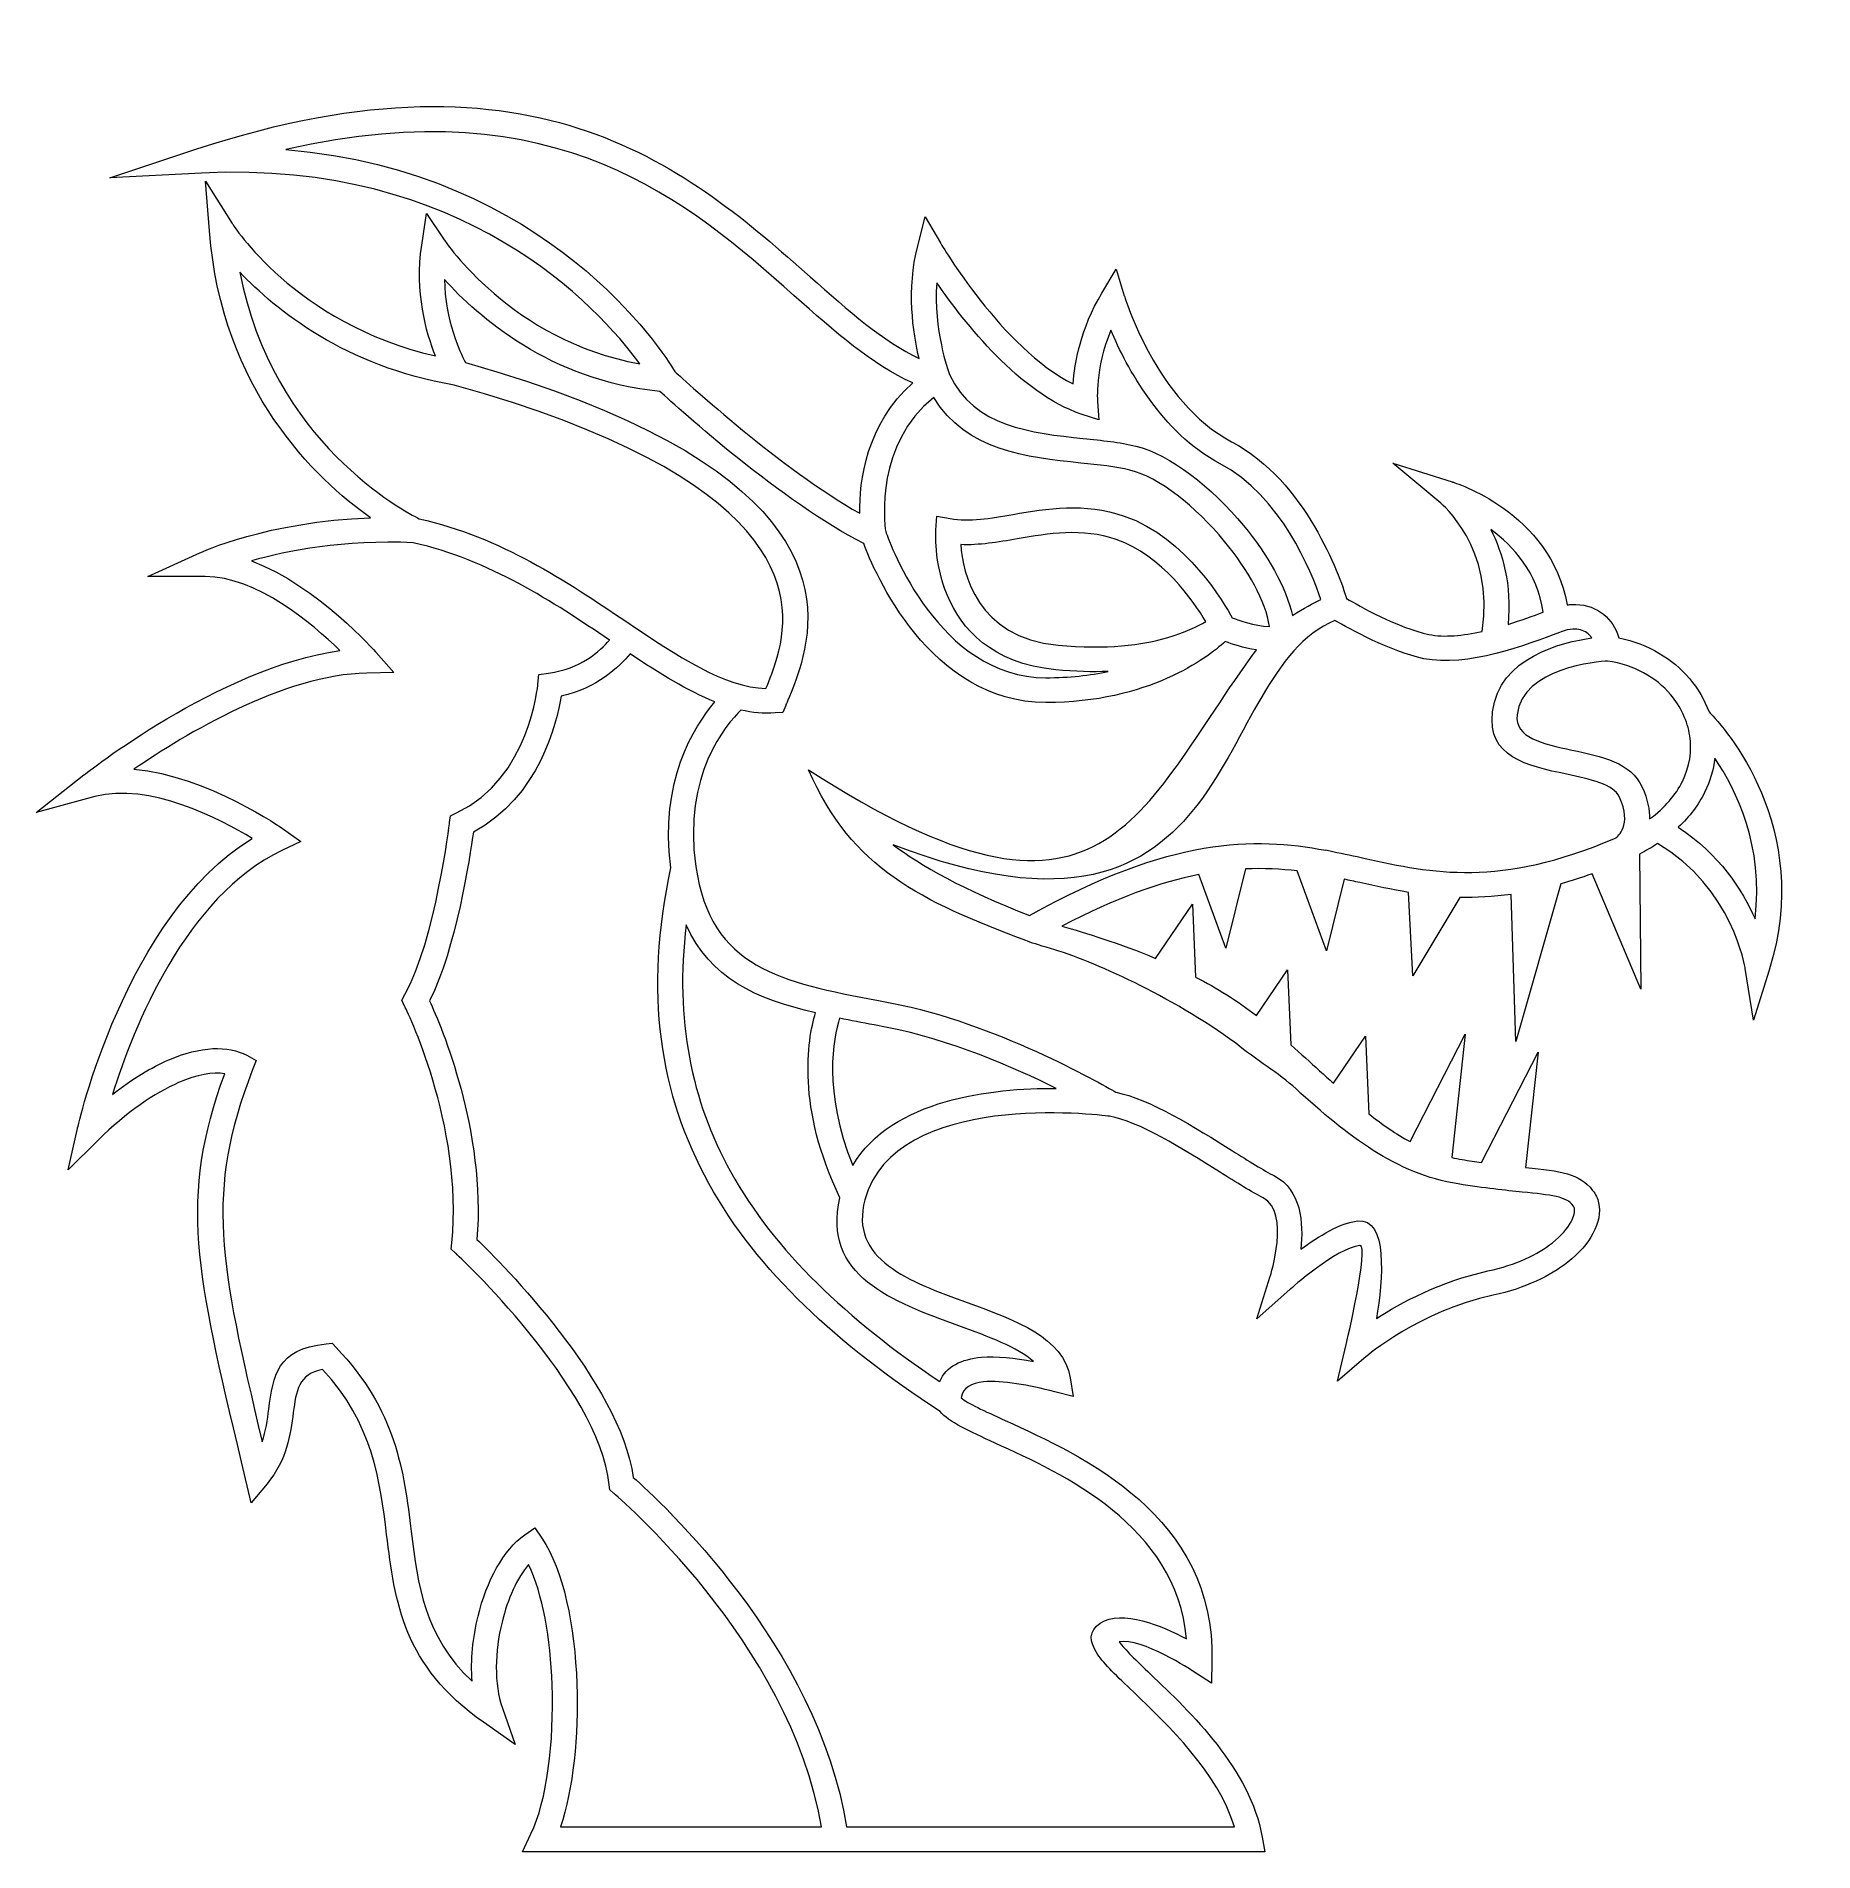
# Model space of a CAD drawing. Header units: millimetres. Extents: x -205 to 212, y -205 to 221.
import ezdxf

# ---------------------------------------------------------------- set-up
doc = ezdxf.new("R2010")
doc.units = ezdxf.units.MM
doc.header["$MEASUREMENT"] = 0
doc.layers.add('Layer 1', color=7, linetype='Continuous')

msp = doc.modelspace()

# ---------------------------------------------------------------- linework, layer by layer
at = {"layer": 'Layer 1', "lineweight": 9}
for points, knots in [([(-166.2737, 189.2792), (-104.6257, 192.4008), (-73.1198, 157.8748), (-63.2927, 144.5029), (-93.3998, 149.8066), (-109.184, 173.503), (-109.2333, 173.5756), (-109.2333, 173.5756), (-113.4286, 179.7582), (-113.4286, 179.7582), (-113.4286, 179.7582), (-114.5152, 172.3688), (-114.5152, 172.3688), (-116.1342, 161.3583), (-113.5333, 151.925), (-111.306, 146.3166), (-144.5315, 154.0135), (-158.9719, 177.3731), (-159.0167, 177.444), (-159.0167, 177.444), (-165.2767, 187.3608), (-165.2767, 187.3608), (-165.2767, 187.3608), (-164.3783, 175.6795), (-164.3783, 175.6795), (-161.5079, 138.3588), (-139.4389, 117.4491), (-126.5705, 108.3142), (-150.5947, 107.5027), (-166.5658, 100.1018), (-166.619, 100.0776), (-166.619, 100.0776), (-178.8654, 94.5104), (-178.8654, 94.5104), (-178.8654, 94.5104), (-165.4237, 94.5104), (-165.4237, 94.5104), (-153.3102, 94.5104), (-140.2368, 83.4449), (-133.7509, 77.1175), (-162.0298, 73.1928), (-193.771, 47.9708), (-193.8699, 47.8929), (-193.8699, 47.8929), (-205.0627, 39.0779), (-205.0627, 39.0779), (-205.0627, 39.0779), (-191.3199, 42.7925), (-191.3199, 42.7925), (-178.5956, 46.2319), (-161.9046, 37.5487), (-154.3423, 32.9839), (-184.3347, 14.6162), (-195.3649, -35.04), (-195.3991, -35.19), (-195.3991, -35.19), (-197.6102, -44.8905), (-197.6102, -44.8905), (-197.6102, -44.8905), (-190.527, -37.8996), (-190.527, -37.8996), (-183.8028, -31.263), (-177.2946, -26.8286), (-171.6344, -24.3913), (-167.287, -22.5193), (-163.5726, -21.8521), (-160.8098, -22.2979), (-171.5755, -51.6064), (-167.4533, -68.9418), (-156.8542, -113.5084), (-156.8542, -113.5084), (-154.5765, -123.0907), (-154.5765, -123.0907), (-154.5765, -123.0907), (-150.8541, -118.6234), (-150.8541, -118.6234), (-146.1692, -113.0008), (-145.3819, -107.0769), (-144.6926, -101.8903), (-144.0311, -96.9129), (-143.489, -92.8438), (-137.7888, -91.7467), (-125.9625, -104.5782), (-124.324, -117.8429), (-122.7532, -130.5734), (-120.8032, -146.3757), (-118.947, -161.417), (-99.9721, -174.669), (-99.9721, -174.669), (-92.5579, -179.8469), (-92.5579, -179.8469), (-92.5579, -179.8469), (-95.5666, -171.3218), (-95.5666, -171.3218), (-97.5687, -165.6487), (-97.3455, -158.0509), (-95.6456, -151.1184), (-94.3117, -145.6791), (-92.1097, -140.7478), (-89.4125, -137.6217), (-86.0809, -144.4576), (-84.2668, -154.9997), (-83.8783, -165.8768), (-83.3984, -179.3162), (-85.1152, -193.0688), (-88.85, -200.8952), (-88.85, -200.8952), (-90.8384, -205.062), (-90.8384, -205.062), (-32.7088, -205.0635), (25.4209, -205.0621), (83.5505, -205.0621), (83.5505, -205.0621), (82.9478, -201.6466), (82.9478, -201.6466), (80.1342, -185.7007), (66.1923, -172.4015), (56.674, -163.3219), (53.3735, -160.1737), (50.6439, -157.5698), (49.3257, -155.7438), (54.5902, -154.7282), (66.6158, -162.6096), (66.6534, -162.6341), (66.6534, -162.6341), (71.0198, -165.4781), (71.0198, -165.4781), (71.0198, -165.4781), (71.1385, -160.2546), (71.1385, -160.2546), (71.9124, -126.1941), (40.8527, -112.0677), (22.5885, -103.761), (17.6188, -101.5007), (13.7081, -99.7218), (12.2227, -98.4657), (12.5793, -96.0282), (14.6121, -94.9555), (17.5004, -94.6895), (21.946, -94.2802), (28.1163, -95.4705), (34.2208, -97.0116), (34.2208, -97.0116), (38.5022, -98.0924), (38.5022, -98.0924), (38.5022, -98.0924), (37.7952, -93.7328), (37.7952, -93.7328), (36.2655, -84.2983), (25.2292, -80.2863), (13.6088, -76.0623), (0.1497, -71.1698), (-14.2294, -65.9428), (-10.3865, -51.8907), (-3.3367, -26.1118), (44.6375, -31.9698), (47.0436, -32.2796), (47.0436, -32.2796), (47.0433, -32.2814), (47.0433, -32.2814), (53.8262, -33.3857), (64.3224, -39.9664), (72.8949, -45.3409), (76.8982, -47.8507), (80.5027, -50.1106), (83.1885, -51.492), (89.6243, -54.8022), (84.8405, -69.8378), (84.8271, -69.881), (84.8271, -69.881), (81.7027, -79.885), (81.7027, -79.885), (81.7027, -79.885), (89.5399, -72.9208), (89.5399, -72.9208), (89.5712, -72.8929), (100.4443, -63.1806), (105.8896, -62.6571), (108.2172, -62.4332), (102.6744, -85.8128), (102.6587, -85.8799), (102.6587, -85.8799), (100.6202, -94.522), (100.6202, -94.522), (100.6202, -94.522), (107.3828, -88.7489), (107.3828, -88.7489), (107.4185, -88.7185), (119.6548, -78.1268), (137.1964, -74.3336), (144.7946, -72.6905), (150.6426, -69.7973), (154.7235, -66.5751), (157.4486, -64.4235), (159.4161, -62.1012), (160.623, -59.8687), (161.9919, -57.3363), (162.4376, -54.8322), (161.9694, -52.666), (161.7355, -51.5835), (161.2691, -50.5844), (160.5707, -49.6996), (157.3659, -45.6397), (153.2205, -45.1881), (144.8073, -44.3325), (144.8073, -44.3325), (147.7406, -17.1954), (147.7406, -17.1954), (147.7406, -17.1954), (134.4552, -43.1393), (134.4552, -43.1393), (133.0159, -42.9421), (131.4931, -42.7183), (129.8812, -42.4604), (129.0595, -42.3289), (128.253, -42.1709), (127.4593, -41.9882), (127.4593, -41.9882), (130.5926, -13.0004), (130.5926, -13.0004), (130.5926, -13.0004), (117.6645, -38.2464), (117.6645, -38.2464), (114.3547, -36.4692), (111.1876, -34.2542), (108.0059, -31.7181), (108.0059, -31.7181), (107.1896, -13.4608), (107.1896, -13.4608), (107.1896, -13.4608), (99.6763, -24.5494), (99.6763, -24.5494), (98.6119, -23.5883), (97.5322, -22.605), (96.4318, -21.6025), (94.2666, -19.6302), (92.0237, -17.5868), (89.6411, -15.4823), (89.6411, -15.4823), (88.8552, 2.0971), (88.8552, 2.0971), (88.8552, 2.0971), (81.5731, -8.6503), (81.5731, -8.6503), (77.1341, -5.153), (72.2487, -2.1544), (67.2967, 0.4141), (67.2967, 0.4141), (66.5309, 17.5418), (66.5309, 17.5418), (66.5309, 17.5418), (57.8959, 4.7977), (57.8959, 4.7977), (49.3557, 8.3848), (41.3471, 10.792), (35.9004, 12.386), (48.6109, 19.0246), (59.043, 22.6855), (68.0405, 24.4688), (68.0405, 24.4688), (74.4001, 7.1804), (74.4001, 7.1804), (74.4001, 7.1804), (78.9956, 25.8193), (78.9956, 25.8193), (83.3205, 26.0166), (87.3252, 25.7941), (91.147, 25.3312), (91.147, 25.3312), (98.0338, 6.6094), (98.0338, 6.6094), (98.0338, 6.6094), (102.1748, 23.4049), (102.1748, 23.4049), (103.411, 23.1418), (104.6418, 22.8712), (105.8727, 22.6005), (109.6244, 21.7756), (113.3779, 20.9505), (117.2751, 20.31), (117.2751, 20.31), (118.3535, 0.717), (118.3535, 0.717), (118.3535, 0.717), (129.3723, 19.1302), (129.3723, 19.1302), (133.1451, 19.0462), (137.1346, 19.2423), (141.435, 19.8416), (141.435, 19.8416), (142.5146, -14.7073), (142.5146, -14.7073), (142.5146, -14.7073), (153.0868, 22.3066), (153.0868, 22.3066), (155.439, 22.9653), (157.8816, 23.7412), (160.425, 24.648), (160.425, 24.648), (171.8973, -2.4019), (171.8973, -2.4019), (171.8973, -2.4019), (171.6008, 29.2963), (171.6008, 29.2963), (173.1094, 30.0728), (174.513, 30.8953), (175.8152, 31.7574), (193.4507, 21.5246), (196.393, 2.4979), (196.4022, 2.4415), (196.4022, 2.4415), (198.3892, -9.756), (198.3892, -9.756), (198.3892, -9.756), (202.0484, 2.0544), (202.0484, 2.0544), (212.4995, 35.7868), (191.504, 59.0442), (187.9042, 62.7137), (186.8663, 65.5313), (185.3082, 68.1823), (183.3004, 70.542), (179.3429, 75.1935), (173.6362, 78.6993), (166.7389, 80.0832), (166.6469, 80.4204), (166.5391, 80.7521), (166.4158, 81.0769), (165.6503, 83.0951), (164.2989, 84.8813), (162.4521, 86.1308), (160.6236, 87.3677), (158.3311, 88.0707), (155.6719, 87.9378), (155.3202, 87.9202), (154.9628, 87.8881), (154.6002, 87.8407), (150.7564, 109.7322), (127.6655, 116.7082), (127.5958, 116.73), (127.5958, 116.73), (113.6201, 121.101), (113.6201, 121.101), (113.6201, 121.101), (124.8751, 111.7206), (124.8751, 111.7206), (124.9126, 111.6893), (137.6641, 101.2958), (134.6108, 81.625), (130.1407, 80.6245), (125.693, 80.1473), (122.1223, 80.8991), (114.7637, 82.4485), (105.6597, 87.623), (102.7722, 89.3405), (101.1186, 94.622), (93.2438, 116.9503), (75.7582, 126.1543), (58.084, 135.4576), (50.5558, 160.3909), (50.5336, 160.4628), (50.5336, 160.4628), (48.616, 166.6891), (48.616, 166.6891), (48.616, 166.6891), (45.263, 161.1004), (45.263, 161.1004), (40.2654, 152.7702), (38.8605, 144.6164), (38.5022, 139.7505), (21.8297, 148.0704), (7.3736, 172.8457), (7.3285, 172.9223), (7.3285, 172.9223), (3.7668, 178.9697), (3.7668, 178.9697), (3.7668, 178.9697), (2.0124, 172.1708), (2.0124, 172.1708), (-0.616, 161.9844), (0.8673, 151.8451), (2.3371, 145.7033), (-6.0879, 149.711), (-14.2384, 156.9268), (-23.25, 164.905), (-51.1991, 189.6492), (-87.0816, 221.4168), (-167.3211, 194.9487), (-167.3211, 194.9487), (-187.8157, 188.1883), (-187.8157, 188.1883), (-187.8157, 188.1883), (-166.2737, 189.2792), (-166.2737, 189.2792)], [0, 0, 0, 0, 0.00763359, 0.00763359, 0.00763359, 0.01526718, 0.01526718, 0.01526718, 0.02290076, 0.02290076, 0.02290076, 0.03053435, 0.03053435, 0.03053435, 0.03816794, 0.03816794, 0.03816794, 0.04580153, 0.04580153, 0.04580153, 0.05343511, 0.05343511, 0.05343511, 0.0610687, 0.0610687, 0.0610687, 0.06870229, 0.06870229, 0.06870229, 0.07633588, 0.07633588, 0.07633588, 0.08396947, 0.08396947, 0.08396947, 0.09160305, 0.09160305, 0.09160305, 0.09923664, 0.09923664, 0.09923664, 0.10687023, 0.10687023, 0.10687023, 0.11450382, 0.11450382, 0.11450382, 0.1221374, 0.1221374, 0.1221374, 0.12977099, 0.12977099, 0.12977099, 0.13740458, 0.13740458, 0.13740458, 0.14503817, 0.14503817, 0.14503817, 0.15267176, 0.15267176, 0.15267176, 0.16030534, 0.16030534, 0.16030534, 0.16793893, 0.16793893, 0.16793893, 0.17557252, 0.17557252, 0.17557252, 0.18320611, 0.18320611, 0.18320611, 0.19083969, 0.19083969, 0.19083969, 0.19847328, 0.19847328, 0.19847328, 0.20610687, 0.20610687, 0.20610687, 0.21374046, 0.21374046, 0.21374046, 0.22137405, 0.22137405, 0.22137405, 0.22900763, 0.22900763, 0.22900763, 0.23664122, 0.23664122, 0.23664122, 0.24427481, 0.24427481, 0.24427481, 0.2519084, 0.2519084, 0.2519084, 0.25954198, 0.25954198, 0.25954198, 0.26717557, 0.26717557, 0.26717557, 0.27480916, 0.27480916, 0.27480916, 0.28244275, 0.28244275, 0.28244275, 0.29007634, 0.29007634, 0.29007634, 0.29770992, 0.29770992, 0.29770992, 0.30534351, 0.30534351, 0.30534351, 0.3129771, 0.3129771, 0.3129771, 0.32061069, 0.32061069, 0.32061069, 0.32824427, 0.32824427, 0.32824427, 0.33587786, 0.33587786, 0.33587786, 0.34351145, 0.34351145, 0.34351145, 0.35114504, 0.35114504, 0.35114504, 0.35877863, 0.35877863, 0.35877863, 0.36641221, 0.36641221, 0.36641221, 0.3740458, 0.3740458, 0.3740458, 0.38167939, 0.38167939, 0.38167939, 0.38931298, 0.38931298, 0.38931298, 0.39694656, 0.39694656, 0.39694656, 0.40458015, 0.40458015, 0.40458015, 0.41221374, 0.41221374, 0.41221374, 0.41984733, 0.41984733, 0.41984733, 0.42748092, 0.42748092, 0.42748092, 0.4351145, 0.4351145, 0.4351145, 0.44274809, 0.44274809, 0.44274809, 0.45038168, 0.45038168, 0.45038168, 0.45801527, 0.45801527, 0.45801527, 0.46564885, 0.46564885, 0.46564885, 0.47328244, 0.47328244, 0.47328244, 0.48091603, 0.48091603, 0.48091603, 0.48854962, 0.48854962, 0.48854962, 0.49618321, 0.49618321, 0.49618321, 0.50381679, 0.50381679, 0.50381679, 0.51145038, 0.51145038, 0.51145038, 0.51908397, 0.51908397, 0.51908397, 0.52671756, 0.52671756, 0.52671756, 0.53435115, 0.53435115, 0.53435115, 0.54198473, 0.54198473, 0.54198473, 0.54961832, 0.54961832, 0.54961832, 0.55725191, 0.55725191, 0.55725191, 0.5648855, 0.5648855, 0.5648855, 0.57251908, 0.57251908, 0.57251908, 0.58015267, 0.58015267, 0.58015267, 0.58778626, 0.58778626, 0.58778626, 0.59541985, 0.59541985, 0.59541985, 0.60305344, 0.60305344, 0.60305344, 0.61068702, 0.61068702, 0.61068702, 0.61832061, 0.61832061, 0.61832061, 0.6259542, 0.6259542, 0.6259542, 0.63358779, 0.63358779, 0.63358779, 0.64122137, 0.64122137, 0.64122137, 0.64885496, 0.64885496, 0.64885496, 0.65648855, 0.65648855, 0.65648855, 0.66412214, 0.66412214, 0.66412214, 0.67175573, 0.67175573, 0.67175573, 0.67938931, 0.67938931, 0.67938931, 0.6870229, 0.6870229, 0.6870229, 0.69465649, 0.69465649, 0.69465649, 0.70229008, 0.70229008, 0.70229008, 0.70992366, 0.70992366, 0.70992366, 0.71755725, 0.71755725, 0.71755725, 0.72519084, 0.72519084, 0.72519084, 0.73282443, 0.73282443, 0.73282443, 0.74045802, 0.74045802, 0.74045802, 0.7480916, 0.7480916, 0.7480916, 0.75572519, 0.75572519, 0.75572519, 0.76335878, 0.76335878, 0.76335878, 0.77099237, 0.77099237, 0.77099237, 0.77862595, 0.77862595, 0.77862595, 0.78625954, 0.78625954, 0.78625954, 0.79389313, 0.79389313, 0.79389313, 0.80152672, 0.80152672, 0.80152672, 0.80916031, 0.80916031, 0.80916031, 0.81679389, 0.81679389, 0.81679389, 0.82442748, 0.82442748, 0.82442748, 0.83206107, 0.83206107, 0.83206107, 0.83969466, 0.83969466, 0.83969466, 0.84732824, 0.84732824, 0.84732824, 0.85496183, 0.85496183, 0.85496183, 0.86259542, 0.86259542, 0.86259542, 0.87022901, 0.87022901, 0.87022901, 0.8778626, 0.8778626, 0.8778626, 0.88549618, 0.88549618, 0.88549618, 0.89312977, 0.89312977, 0.89312977, 0.90076336, 0.90076336, 0.90076336, 0.90839695, 0.90839695, 0.90839695, 0.91603053, 0.91603053, 0.91603053, 0.92366412, 0.92366412, 0.92366412, 0.93129771, 0.93129771, 0.93129771, 0.9389313, 0.9389313, 0.9389313, 0.94656489, 0.94656489, 0.94656489, 0.95419847, 0.95419847, 0.95419847, 0.96183206, 0.96183206, 0.96183206, 0.96946565, 0.96946565, 0.96946565, 0.97709924, 0.97709924, 0.97709924, 0.98473282, 0.98473282, 0.98473282, 0.99236641, 0.99236641, 0.99236641, 1, 1, 1, 1]), ([(-55.0374, 142.6402), (-57.7119, 147.1169), (-84.7095, 189.7525), (-146.4075, 194.7967), (-82.5073, 209.5962), (-51.62, 182.2664), (-27.0977, 160.5561), (-17.4115, 151.9807), (-8.6746, 144.2474), (0.83, 139.9895), (-10.114, 130.361), (-11.6895, 116.8195), (-11.6162, 109.3539), (-30.046, 119.7971), (-52.1888, 140.012), (-55.0374, 142.6402)], [0, 0, 0, 0, 0.2, 0.2, 0.2, 0.4, 0.4, 0.4, 0.6, 0.6, 0.6, 0.8, 0.8, 0.8, 1, 1, 1, 1]), ([(-157.2377, 166.0187), (-148.911, 157.1576), (-132.5731, 143.8309), (-106.8584, 139.4968), (-29.3013, 117.6891), (-26.6024, 91.2036), (-30.9906, 75.572), (-31.7711, 72.7914), (-32.7871, 70.2891), (-33.6504, 68.2181), (-43.4458, 68.4629), (-54.2399, 75.7166), (-66.6026, 84.0263), (-80.3921, 93.2948), (-96.0405, 103.8115), (-115.1137, 108.0916), (-118.4276, 109.7296), (-149.7105, 126.1457), (-157.2377, 166.0187)], [0, 0, 0, 0, 0.16666667, 0.16666667, 0.16666667, 0.33333333, 0.33333333, 0.33333333, 0.5, 0.5, 0.5, 0.66666667, 0.66666667, 0.66666667, 0.83333333, 0.83333333, 0.83333333, 1, 1, 1, 1]), ([(-104.2642, 144.805), (-105.5995, 147.3393), (-108.9715, 154.6569), (-109.1952, 164.3054), (-101.4025, 155.6599), (-84.2955, 140.4804), (-58.5682, 137.9862), (-54.0474, 133.843), (-29.6822, 111.8856), (-10.6902, 102.2442), (-8.2874, 95.8456), (4.7455, 64.8963), (32.1142, 64.8963), (56.2509, 64.8963), (69.9483, 75.3082), (74.2377, 79.2134), (75.8963, 78.5996), (78.5119, 77.7651), (81.5661, 77.2697), (53.3162, 38.6115), (46.2066, 4.06), (-23.634, 49.0744), (-13.3961, 25.6702), (2.7354, 18.3385), (27.3744, 8.9952), (28.422, 8.5185), (30.4285, 7.9327), (33.2156, 7.1194), (43.277, 4.1831), (61.2831, -3.9233), (76.7308, -15.1288), (81.6192, -19.1402), (86.7247, -22.0679), (90.9071, -25.8779), (103.0452, -36.9353), (114.4333, -45.872), (128.9706, -48.1983), (135.2363, -49.2009), (140.1336, -49.6989), (144.0339, -50.0953), (150.9362, -50.797), (154.3149, -51.1407), (156.0173, -53.2973), (156.1381, -53.4503), (156.2251, -53.6523), (156.2776, -53.8955), (156.4544, -54.7138), (156.1947, -55.829), (155.5003, -57.1136), (154.6437, -58.6983), (153.1887, -60.3928), (151.1262, -62.0212), (147.6896, -64.7348), (142.6516, -67.1957), (135.9671, -68.6412), (124.7331, -71.0705), (115.4714, -76.1111), (109.7758, -79.8267), (111.2854, -70.6296), (112.5386, -56.1816), (105.3431, -56.8735), (101.4172, -57.2511), (96.1157, -60.5242), (92.0051, -63.5124), (92.6518, -57.3968), (92.0857, -49.5293), (85.8523, -46.3232), (83.2246, -44.9717), (79.7868, -42.8162), (75.9686, -40.4226), (67.1499, -34.8937), (56.3989, -28.1538), (48.5345, -26.6435), (44.8667, -24.4968), (20.0823, -10.3554), (-4.1007, -5.7044), (-4.1007, -5.7044), (-7.1718, -5.1196), (-7.1718, -5.1196), (-30.0689, -0.7572), (-46.6375, 2.3997), (-50.1273, 26.3949), (-53.2465, 47.8427), (-42.9092, 59.8309), (-39.5158, 63.1231), (-36.8389, 62.5249), (-34.1776, 62.2716), (-31.5116, 62.445), (-31.5116, 62.445), (-29.6962, 62.5631), (-29.6962, 62.5631), (-29.6962, 62.5631), (-29.0073, 64.2437), (-29.0073, 64.2437), (-28.9394, 64.4094), (-28.7987, 64.7389), (-28.4949, 65.4659), (-27.532, 67.7696), (-26.3364, 70.6299), (-25.39, 74.001), (-20.4006, 91.7738), (-22.7249, 121.6328), (-104.2642, 144.805)], [0, 0, 0, 0, 0.02941176, 0.02941176, 0.02941176, 0.05882353, 0.05882353, 0.05882353, 0.08823529, 0.08823529, 0.08823529, 0.11764706, 0.11764706, 0.11764706, 0.14705882, 0.14705882, 0.14705882, 0.17647059, 0.17647059, 0.17647059, 0.20588235, 0.20588235, 0.20588235, 0.23529412, 0.23529412, 0.23529412, 0.26470588, 0.26470588, 0.26470588, 0.29411765, 0.29411765, 0.29411765, 0.32352941, 0.32352941, 0.32352941, 0.35294118, 0.35294118, 0.35294118, 0.38235294, 0.38235294, 0.38235294, 0.41176471, 0.41176471, 0.41176471, 0.44117647, 0.44117647, 0.44117647, 0.47058824, 0.47058824, 0.47058824, 0.5, 0.5, 0.5, 0.52941176, 0.52941176, 0.52941176, 0.55882353, 0.55882353, 0.55882353, 0.58823529, 0.58823529, 0.58823529, 0.61764706, 0.61764706, 0.61764706, 0.64705882, 0.64705882, 0.64705882, 0.67647059, 0.67647059, 0.67647059, 0.70588235, 0.70588235, 0.70588235, 0.73529412, 0.73529412, 0.73529412, 0.76470588, 0.76470588, 0.76470588, 0.79411765, 0.79411765, 0.79411765, 0.82352941, 0.82352941, 0.82352941, 0.85294118, 0.85294118, 0.85294118, 0.88235294, 0.88235294, 0.88235294, 0.91176471, 0.91176471, 0.91176471, 0.94117647, 0.94117647, 0.94117647, 0.97058824, 0.97058824, 0.97058824, 1, 1, 1, 1]), ([(78.5826, 106.4614), (71.0904, 115.5282), (61.2685, 123.215), (53.2199, 125.1513), (49.4459, 126.0592), (45.2634, 126.4961), (40.8958, 126.9524), (28.7947, 128.2165), (15.1523, 129.643), (9.4913, 141.9638), (9.1467, 142.8851), (5.6847, 152.4607), (6.4811, 163.5388), (12.9105, 154.1931), (26.0312, 137.4712), (40.4303, 132.671), (40.4303, 132.671), (44.5683, 131.2916), (44.5683, 131.2916), (44.5683, 131.2916), (44.2438, 135.6424), (44.2438, 135.6424), (44.2418, 135.6688), (43.613, 143.2118), (47.3733, 152.3796), (51.0786, 143.6602), (59.2522, 128.2706), (73.0489, 121.0084), (87.3474, 113.4822), (94.5279, 95.622), (96.7433, 89.0972), (95.0173, 88.307), (92.6089, 87.0647), (90.058, 85.3168), (88.5471, 92.0644), (84.17, 99.6999), (78.5826, 106.4614)], [0, 0, 0, 0, 0.08333333, 0.08333333, 0.08333333, 0.16666667, 0.16666667, 0.16666667, 0.25, 0.25, 0.25, 0.33333333, 0.33333333, 0.33333333, 0.41666667, 0.41666667, 0.41666667, 0.5, 0.5, 0.5, 0.58333333, 0.58333333, 0.58333333, 0.66666667, 0.66666667, 0.66666667, 0.75, 0.75, 0.75, 0.83333333, 0.83333333, 0.83333333, 0.91666667, 0.91666667, 0.91666667, 1, 1, 1, 1]), ([(32.1142, 70.7254), (7.0168, 70.7254), (-4.5135, 102.1589), (-5.5218, 105.0504), (-5.8614, 107.4455), (-7.9307, 125.627), (5.7771, 136.5583), (13.3653, 123.9854), (27.588, 122.4972), (40.3039, 121.1688), (44.5057, 120.7299), (48.5298, 120.3095), (51.8766, 119.5043), (58.6736, 117.8691), (67.3074, 110.967), (74.0976, 102.7499), (79.6025, 96.0881), (83.7931, 88.6928), (84.6531, 82.7359), (80.8502, 83.0317), (77.523, 84.1521), (75.8816, 84.7917), (74.2199, 87.8938), (65.182, 103.6558), (50.5373, 108.7061), (41.0721, 111.9702), (32.4444, 110.4814), (24.4213, 109.0968), (19.1213, 108.1823), (14.1102, 107.3176), (9.6678, 108.1074), (9.6678, 108.1074), (6.465, 108.677), (6.465, 108.677), (6.465, 108.677), (6.2641, 105.4093), (6.2641, 105.4093), (6.2589, 105.3236), (4.122, 75.5443), (34.4246, 72.6004), (38.9673, 72.159), (43.0784, 72.0571), (46.7883, 72.2006), (42.4957, 71.294), (37.612, 70.7254), (32.1142, 70.7254)], [0, 0, 0, 0, 0.06666667, 0.06666667, 0.06666667, 0.13333333, 0.13333333, 0.13333333, 0.2, 0.2, 0.2, 0.26666667, 0.26666667, 0.26666667, 0.33333333, 0.33333333, 0.33333333, 0.4, 0.4, 0.4, 0.46666667, 0.46666667, 0.46666667, 0.53333333, 0.53333333, 0.53333333, 0.6, 0.6, 0.6, 0.66666667, 0.66666667, 0.66666667, 0.73333333, 0.73333333, 0.73333333, 0.8, 0.8, 0.8, 0.86666667, 0.86666667, 0.86666667, 0.93333333, 0.93333333, 0.93333333, 1, 1, 1, 1]), ([(-116.5115, 102.432), (-98.6608, 98.4562), (-83.6511, 88.4835), (-70.4131, 79.5873), (-72.6303, 76.9747), (-77.2343, 72.8321), (-84.7286, 71.8034), (-84.7286, 71.8034), (-87.0243, 71.4883), (-87.0243, 71.4883), (-87.0243, 71.4883), (-87.2331, 69.1849), (-87.2331, 69.1849), (-87.2388, 69.1216), (-89.0714, 47.1456), (-106.3081, 38.9799), (-106.3081, 38.9799), (-107.7601, 38.2921), (-107.7601, 38.2921), (-107.7601, 38.2921), (-107.9587, 36.7029), (-107.9587, 36.7029), (-107.9686, 36.6235), (-111.3481, 9.1124), (-118.4622, -3.6947), (-118.4622, -3.6947), (-119.203, -5.0283), (-119.203, -5.0283), (-119.203, -5.0283), (-118.5305, -6.3928), (-118.5305, -6.3928), (-118.4907, -6.4736), (-104.5916, -34.2757), (-107.4653, -62.0596), (-107.4653, -62.0596), (-107.6125, -63.4834), (-107.6125, -63.4834), (-107.6125, -63.4834), (-106.5546, -64.4732), (-106.5546, -64.4732), (-106.4577, -64.5638), (-72.8105, -95.8161), (-70.455, -118.9024), (-70.455, -118.9024), (-70.3349, -120.0801), (-70.3349, -120.0801), (-70.3349, -120.0801), (-69.4418, -120.8379), (-69.4418, -120.8379), (-69.3198, -120.9414), (-27.981, -155.6324), (-20.6038, -199.233), (-20.6038, -199.233), (-81.9248, -199.233), (-81.9248, -199.233), (-78.9638, -190.4435), (-77.637, -177.8743), (-78.0727, -165.6718), (-78.5572, -152.1109), (-81.2358, -138.828), (-86.2867, -131.4143), (-86.2867, -131.4143), (-87.9275, -129.0057), (-87.9275, -129.0057), (-87.9275, -129.0057), (-90.3279, -130.6516), (-90.3279, -130.6516), (-95.3001, -134.0608), (-99.2692, -141.5042), (-101.2919, -149.7523), (-102.5137, -154.7351), (-103.0484, -160.0728), (-102.683, -165.0312), (-113.9395, -154.4102), (-115.4238, -142.4), (-116.9702, -129.8676), (-118.7004, -115.8451), (-120.5056, -101.2176), (-134.6234, -86.6322), (-134.6234, -86.6322), (-135.5941, -85.6292), (-135.5941, -85.6292), (-135.5941, -85.6292), (-136.9911, -85.767), (-136.9911, -85.767), (-148.5613, -86.9076), (-149.4043, -93.2501), (-150.4527, -101.1388), (-150.7766, -103.5765), (-151.1262, -106.206), (-151.9846, -108.8023), (-162.0076, -66.6088), (-165.4573, -50.1801), (-154.3255, -21.5756), (-154.3255, -21.5756), (-153.4016, -19.2016), (-153.4016, -19.2016), (-153.4016, -19.2016), (-155.6346, -17.978), (-155.6346, -17.978), (-159.9968, -15.5872), (-166.4645, -15.8241), (-173.9339, -19.0405), (-178.0339, -20.806), (-182.5062, -23.4892), (-187.1486, -27.148), (-182.2567, -11.5164), (-170.0419, 19.3401), (-147.3936, 30.1428), (-147.3936, 30.1428), (-142.8894, 32.2912), (-142.8894, 32.2912), (-142.8894, 32.2912), (-146.9837, 35.1522), (-146.9837, 35.1522), (-147.0462, 35.1959), (-164.8986, 47.8008), (-182.1323, 49.2334), (-170.0917, 57.4848), (-146.8574, 71.4839), (-127.381, 71.8196), (-127.381, 71.8196), (-121.1065, 71.9278), (-121.1065, 71.9278), (-121.1065, 71.9278), (-125.2409, 76.6354), (-125.2409, 76.6354), (-125.2894, 76.6906), (-138.8906, 92.3376), (-154.5008, 98.1761), (-146.1009, 100.5711), (-132.767, 103.2199), (-116.5115, 102.432)], [0, 0, 0, 0, 0.02272727, 0.02272727, 0.02272727, 0.04545455, 0.04545455, 0.04545455, 0.06818182, 0.06818182, 0.06818182, 0.09090909, 0.09090909, 0.09090909, 0.11363636, 0.11363636, 0.11363636, 0.13636364, 0.13636364, 0.13636364, 0.15909091, 0.15909091, 0.15909091, 0.18181818, 0.18181818, 0.18181818, 0.20454545, 0.20454545, 0.20454545, 0.22727273, 0.22727273, 0.22727273, 0.25, 0.25, 0.25, 0.27272727, 0.27272727, 0.27272727, 0.29545455, 0.29545455, 0.29545455, 0.31818182, 0.31818182, 0.31818182, 0.34090909, 0.34090909, 0.34090909, 0.36363636, 0.36363636, 0.36363636, 0.38636364, 0.38636364, 0.38636364, 0.40909091, 0.40909091, 0.40909091, 0.43181818, 0.43181818, 0.43181818, 0.45454545, 0.45454545, 0.45454545, 0.47727273, 0.47727273, 0.47727273, 0.5, 0.5, 0.5, 0.52272727, 0.52272727, 0.52272727, 0.54545455, 0.54545455, 0.54545455, 0.56818182, 0.56818182, 0.56818182, 0.59090909, 0.59090909, 0.59090909, 0.61363636, 0.61363636, 0.61363636, 0.63636364, 0.63636364, 0.63636364, 0.65909091, 0.65909091, 0.65909091, 0.68181818, 0.68181818, 0.68181818, 0.70454545, 0.70454545, 0.70454545, 0.72727273, 0.72727273, 0.72727273, 0.75, 0.75, 0.75, 0.77272727, 0.77272727, 0.77272727, 0.79545455, 0.79545455, 0.79545455, 0.81818182, 0.81818182, 0.81818182, 0.84090909, 0.84090909, 0.84090909, 0.86363636, 0.86363636, 0.86363636, 0.88636364, 0.88636364, 0.88636364, 0.90909091, 0.90909091, 0.90909091, 0.93181818, 0.93181818, 0.93181818, 0.95454545, 0.95454545, 0.95454545, 0.97727273, 0.97727273, 0.97727273, 1, 1, 1, 1]), ([(25.4002, 103.3589), (32.714, 104.6211), (40.579, 105.9783), (48.6477, 103.1957), (59.4422, 99.4732), (66.8494, 88.6981), (69.6843, 83.9419), (67.6685, 82.7745), (64.7586, 81.3496), (60.7725, 80.1861), (54.786, 78.4386), (46.3958, 77.2741), (34.971, 78.384), (15.7551, 80.2508), (12.5799, 95.3875), (12.1152, 101.9977), (16.4234, 101.8102), (20.8133, 102.5674), (25.4002, 103.3589)], [0, 0, 0, 0, 0.16666667, 0.16666667, 0.16666667, 0.33333333, 0.33333333, 0.33333333, 0.5, 0.5, 0.5, 0.66666667, 0.66666667, 0.66666667, 0.83333333, 0.83333333, 0.83333333, 1, 1, 1, 1]), ([(140.6916, 83.2635), (141.6189, 92.6267), (139.4061, 100.1062), (136.6282, 105.5553), (141.9668, 101.6509), (147.5721, 95.4468), (148.9791, 86.1399), (146.6026, 85.2472), (143.7392, 84.2052), (140.6916, 83.2635)], [0, 0, 0, 0, 0.33333333, 0.33333333, 0.33333333, 0.66666667, 0.66666667, 0.66666667, 1, 1, 1, 1]), ([(-3.735, 31.4674), (79.046, -0.33), (70.0624, 71.6775), (100.0284, 84.204), (103.3968, 82.2194), (112.9322, 76.8924), (120.9385, 75.2067), (130.991, 73.09), (145.2716, 78.5105), (152.7997, 81.3679), (152.7997, 81.3679), (153.1501, 81.5009), (153.1501, 81.5009), (154.177, 81.8904), (155.1099, 82.09), (155.9451, 82.1316), (157.257, 82.1971), (158.3525, 81.8744), (159.1963, 81.3036), (159.6811, 80.9756), (160.0904, 80.5625), (160.4159, 80.0925), (153.3859, 79.0964), (138.5865, 75.4912), (137.0456, 62.7218), (135.7584, 52.0564), (145.1384, 50.0492), (154.4807, 48.0503), (160.0321, 46.8626), (165.5665, 45.6782), (166.8814, 42.7002), (169.8493, 35.9783), (166.5618, 33.4665), (165.8995, 33.0441), (138.5848, 21.3713), (122.8284, 24.8347), (107.102, 28.2929), (104.6003, 28.8431), (102.0989, 29.3925), (99.5569, 29.8876), (99.5569, 29.8876), (97.8858, 30.2987), (97.8858, 30.2987), (97.8858, 30.2987), (97.8634, 30.2079), (97.8634, 30.2079), (80.899, 33.3076), (61.7339, 33.4754), (28.2888, 14.8707), (12.6784, 20.884), (2.6504, 26.7169), (-3.735, 31.4674)], [0, 0, 0, 0, 0.05882353, 0.05882353, 0.05882353, 0.11764706, 0.11764706, 0.11764706, 0.17647059, 0.17647059, 0.17647059, 0.23529412, 0.23529412, 0.23529412, 0.29411765, 0.29411765, 0.29411765, 0.35294118, 0.35294118, 0.35294118, 0.41176471, 0.41176471, 0.41176471, 0.47058824, 0.47058824, 0.47058824, 0.52941176, 0.52941176, 0.52941176, 0.58823529, 0.58823529, 0.58823529, 0.64705882, 0.64705882, 0.64705882, 0.70588235, 0.70588235, 0.70588235, 0.76470588, 0.76470588, 0.76470588, 0.82352941, 0.82352941, 0.82352941, 0.88235294, 0.88235294, 0.88235294, 0.94117647, 0.94117647, 0.94117647, 1, 1, 1, 1]), ([(-81.7481, 66.4322), (-73.3318, 68.2437), (-68.0955, 73.2688), (-65.5783, 76.3476), (-58.5777, 71.6911), (-52.0201, 67.5769), (-45.6363, 65.0436), (-50.5855, 59.2567), (-58.7364, 46.3265), (-55.957, 26.0808), (-62.35, -3.185), (-58.5354, -27.3058), (-47.0526, -48.0949), (-35.648, -68.7421), (-16.717, -85.9778), (7.2466, -101.6441), (9.2965, -104.108), (14.0451, -106.2679), (20.1979, -109.0663), (36.1807, -116.3354), (62.7067, -128.4042), (65.1581, -155.0497), (59.4649, -152.0276), (49.9684, -147.9819), (44.9067, -151.3568), (42.1586, -153.189), (42.2345, -155.6269), (44.27, -158.6806), (45.8147, -160.998), (48.8969, -163.938), (52.6668, -167.5342), (60.8863, -175.3748), (72.6123, -186.5618), (76.3962, -199.233), (76.3962, -199.233), (-14.7192, -199.233), (-14.7192, -199.233), (-21.4317, -156.8204), (-58.6475, -122.5738), (-64.8158, -117.1501), (-67.9758, -94.6244), (-95.7947, -66.7821), (-101.5494, -61.2314), (-99.414, -35.9494), (-109.9298, -11.1469), (-112.6748, -5.1749), (-106.5022, 7.0602), (-103.2015, 28.5395), (-102.3813, 34.4512), (-86.9322, 42.6886), (-82.7611, 60.2324), (-81.7481, 66.4322)], [0, 0, 0, 0, 0.05882353, 0.05882353, 0.05882353, 0.11764706, 0.11764706, 0.11764706, 0.17647059, 0.17647059, 0.17647059, 0.23529412, 0.23529412, 0.23529412, 0.29411765, 0.29411765, 0.29411765, 0.35294118, 0.35294118, 0.35294118, 0.41176471, 0.41176471, 0.41176471, 0.47058824, 0.47058824, 0.47058824, 0.52941176, 0.52941176, 0.52941176, 0.58823529, 0.58823529, 0.58823529, 0.64705882, 0.64705882, 0.64705882, 0.70588235, 0.70588235, 0.70588235, 0.76470588, 0.76470588, 0.76470588, 0.82352941, 0.82352941, 0.82352941, 0.88235294, 0.88235294, 0.88235294, 0.94117647, 0.94117647, 0.94117647, 1, 1, 1, 1]), ([(155.6874, 53.7427), (148.9455, 55.1852), (142.1763, 56.6338), (142.8285, 62.0387), (144.166, 73.1226), (161.8124, 74.5098), (164.0971, 74.6436), (170.3444, 73.7588), (175.4616, 70.8071), (178.8837, 66.7851), (181.2841, 63.9639), (182.8494, 60.6062), (183.3762, 57.0694), (183.8989, 53.5604), (183.3923, 49.8704), (181.6551, 46.3535), (180.1087, 43.223), (177.5882, 40.2105), (173.9543, 37.5431), (173.972, 39.6496), (173.4928, 42.1381), (172.209, 45.0455), (169.6921, 50.7459), (162.7006, 52.2422), (155.6874, 53.7427)], [0, 0, 0, 0, 0.125, 0.125, 0.125, 0.25, 0.25, 0.25, 0.375, 0.375, 0.375, 0.5, 0.5, 0.5, 0.625, 0.625, 0.625, 0.75, 0.75, 0.75, 0.875, 0.875, 0.875, 1, 1, 1, 1]), ([(186.8687, 43.7805), (188.1734, 46.422), (188.9512, 49.1383), (189.2515, 51.8429), (194.4097, 44.2814), (200.7951, 31.106), (198.7201, 14.0786), (195.7302, 20.8069), (190.3023, 29.3602), (180.6903, 35.5891), (183.4128, 38.1417), (185.4515, 40.9117), (186.8687, 43.7805)], [0, 0, 0, 0, 0.25, 0.25, 0.25, 0.5, 0.5, 0.5, 0.75, 0.75, 0.75, 1, 1, 1, 1]), ([(-52.368, 12.7055), (-46.7505, 0.0548), (-36.0363, -4.7052), (-22.0137, -8.0152), (-23.9359, -14.5508), (-26.4661, -30.1985), (-16.2612, -51.4495), (-20.5911, -69.8126), (-3.9604, -75.8607), (11.6281, -81.5272), (18.6661, -84.0854), (25.4541, -86.5534), (29.186, -89.9083), (24.7743, -89.0533), (20.531, -88.5787), (16.9768, -88.9059), (12.2721, -89.3391), (8.7093, -91.0124), (7.1794, -94.6275), (-14.4849, -80.0412), (-31.5703, -64.0911), (-41.9527, -45.2941), (-51.15, -28.6428), (-55.1134, -9.6658), (-52.368, 12.7055)], [0, 0, 0, 0, 0.125, 0.125, 0.125, 0.25, 0.25, 0.25, 0.375, 0.375, 0.375, 0.5, 0.5, 0.5, 0.625, 0.625, 0.625, 0.75, 0.75, 0.75, 0.875, 0.875, 0.875, 1, 1, 1, 1]), ([(-8.2419, -10.8349), (-8.2419, -10.8349), (-5.1937, -11.4197), (-5.1937, -11.4197), (9.5722, -14.2596), (24.6153, -20.8048), (34.5428, -25.7384), (19.4956, -25.658), (-4.0789, -28.2145), (-13.2599, -43.8573), (-20.3267, -26.2221), (-17.8338, -13.9411), (-16.3302, -9.2569), (-13.725, -9.7899), (-11.0264, -10.3044), (-8.2419, -10.8349)], [0, 0, 0, 0, 0.2, 0.2, 0.2, 0.4, 0.4, 0.4, 0.6, 0.6, 0.6, 0.8, 0.8, 0.8, 1, 1, 1, 1])]:
    msp.add_open_spline(points, degree=3, knots=knots, dxfattribs=at)

doc.saveas('drawing.dxf')
